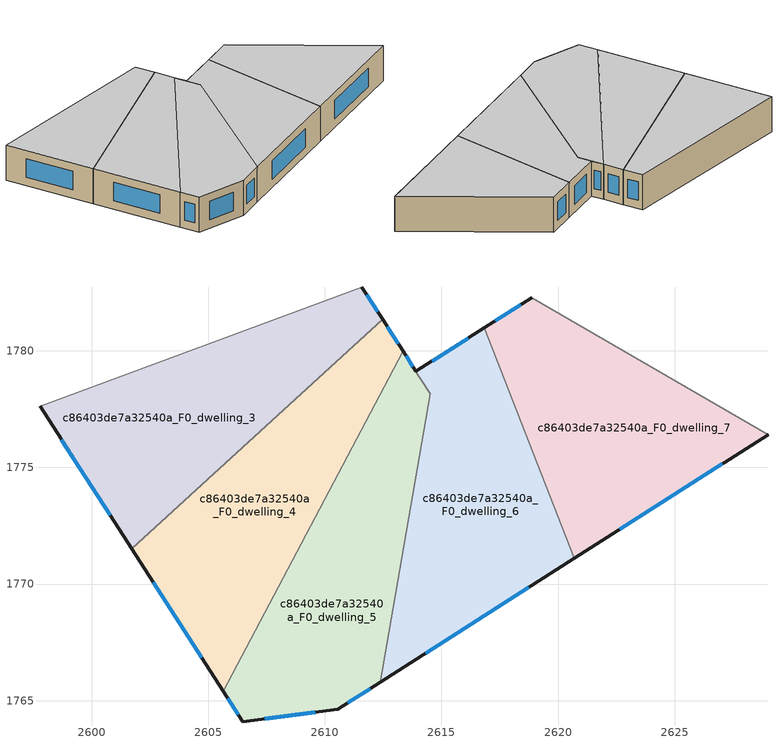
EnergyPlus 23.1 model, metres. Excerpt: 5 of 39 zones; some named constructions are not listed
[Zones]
c86403de7a32540a_F0_dwelling_3
 floor ground (EU_floor_Construction): 2611.59,1782.72 2612.47,1781.35 2601.72,1771.52 2597.79,1777.63 z0
 wall outside (EU_wall_Construction): 2612.47,1781.35 2611.59,1782.72 / 2597.79,1777.63 2601.72,1771.52 z0:3
 wall to c86403de7a32540a_F0_dwelling_4 (EU_wall_Construction): 2601.72,1771.52 2612.47,1781.35 z0:3
 wall to c86403de7a32540a_F0_dwelling_2 (EU_wall_Construction): 2611.59,1782.72 2597.79,1777.63 z0:3
 window (EU_Window_Construction): 2612.27,1781.67 2611.8,1782.4 / 2598.71,1776.2 2600.79,1772.95 z0.7:2.3
 ceiling to c86403de7a32540a_F1_dwelling_3 (EU_floor_Construction): 2612.47,1781.35 2611.59,1782.72 2597.79,1777.63 2601.72,1771.52 z3
c86403de7a32540a_F0_dwelling_4
 floor ground (EU_floor_Construction): 2612.47,1781.35 2613.35,1779.98 2605.64,1765.41 2601.72,1771.52 z0
 wall outside (EU_wall_Construction): 2613.35,1779.98 2612.47,1781.35 / 2601.72,1771.52 2605.64,1765.41 z0:3
 wall to c86403de7a32540a_F0_dwelling_5 (EU_wall_Construction): 2605.64,1765.41 2613.34,1779.96 z0:3
 wall to c86403de7a32540a_F0_dwelling_6 (EU_wall_Construction): 2613.35,1779.97 2613.35,1779.98 z0:3
 window (EU_Window_Construction): 2613.15,1780.3 2612.68,1781.03 / 2602.64,1770.08 2604.72,1766.84 z0.7:2.3
 ceiling to c86403de7a32540a_F1_dwelling_4 (EU_floor_Construction): 2605.64,1765.41 2613.35,1779.98 2612.47,1781.35 2601.72,1771.52 z3
c86403de7a32540a_F0_dwelling_5
 floor ground (EU_floor_Construction): 2613.34,1779.96 2614.53,1778.15 2612.37,1765.8 2610.55,1764.63 2606.48,1764.1 2605.64,1765.41 z0
 wall outside (EU_wall_Construction): 2605.64,1765.41 2606.48,1764.1 2610.55,1764.63 2612.37,1765.8 z0:3
 wall to c86403de7a32540a_F0_dwelling_6 (EU_wall_Construction): 2612.37,1765.8 2614.53,1778.15 2613.34,1779.96 z0:3
 window (EU_Window_Construction): 2610.98,1764.91 2611.95,1765.52 / 2607.43,1764.23 2609.59,1764.51 / 2605.84,1765.1 2606.28,1764.41 z0.7:2.3
 ceiling to c86403de7a32540a_F1_dwelling_5 (EU_floor_Construction): 2612.37,1765.8 2614.53,1778.15 2613.34,1779.96 2605.64,1765.41 2606.48,1764.1 2610.55,1764.63 z3
c86403de7a32540a_F0_dwelling_6
 floor ground (EU_floor_Construction): 2616.83,1780.98 2620.69,1771.1 2612.37,1765.8 2614.53,1778.15 2613.34,1779.96 2613.35,1779.98 2613.91,1779.12 z0
 wall outside (EU_wall_Construction): 2616.83,1780.98 2613.91,1779.12 2613.35,1779.98 / 2612.37,1765.8 2620.69,1771.1 z0:3
 wall to c86403de7a32540a_F0_dwelling_7 (EU_wall_Construction): 2620.69,1771.1 2616.83,1780.98 z0:3
 window (EU_Window_Construction): 2613.78,1779.32 2613.48,1779.78 / 2616.15,1780.54 2614.59,1779.56 / 2614.33,1767.04 2618.73,1769.85 z0.7:2.3
 ceiling to c86403de7a32540a_F1_dwelling_6 (EU_floor_Construction): 2620.69,1771.1 2616.83,1780.98 2613.91,1779.12 2613.35,1779.98 2613.34,1779.96 2614.53,1778.15 2612.37,1765.8 z3
c86403de7a32540a_F0_dwelling_7
 floor ground (EU_floor_Construction): 2629,1776.4 2620.69,1771.1 2616.83,1780.98 2618.87,1782.28 z0
 wall outside (EU_wall_Construction): 2618.87,1782.28 2616.83,1780.98 / 2620.69,1771.1 2629,1776.4 z0:3
 wall to c86403de7a32540a_F0_dwelling_8 (EU_wall_Construction): 2629,1776.4 2618.87,1782.28 z0:3
 window (EU_Window_Construction): 2618.39,1781.98 2617.31,1781.29 / 2622.64,1772.35 2627.05,1775.16 z0.7:2.3
 ceiling to c86403de7a32540a_F1_dwelling_7 (EU_floor_Construction): 2629,1776.4 2618.87,1782.28 2616.83,1780.98 2620.69,1771.1 z3
[SCHEDULE:FILE] Column Number=1; Rows to Skip at Top=0; Number of Hours of Data=8760; Column Separator=Comma; Interpolate to Timestep=No; Minutes per Item=60; Adjust Schedule for Daylight Savings=Yes
Name | File
EU_Step8_GainSchedule_c86403de7a32540a_F1_dwelling_8_f000 | ../../schedules/c86403de7a32540a/c86403de7a32540a_F1_dwelling_8_f000_gain.csv
EU_Step8_GainSchedule_c86403de7a32540a_F1_dwelling_9_f000 | ../../schedules/c86403de7a32540a/c86403de7a32540a_F1_dwelling_9_f000_gain.csv
EU_Step8_GainSchedule_c86403de7a32540a_F2_dwelling_0_f000 | ../../schedules/c86403de7a32540a/c86403de7a32540a_F2_dwelling_0_f000_gain.csv
EU_Step8_GainSchedule_c86403de7a32540a_F2_dwelling_1_f000 | ../../schedules/c86403de7a32540a/c86403de7a32540a_F2_dwelling_1_f000_gain.csv
EU_Step8_GainSchedule_c86403de7a32540a_F2_dwelling_2_f000 | ../../schedules/c86403de7a32540a/c86403de7a32540a_F2_dwelling_2_f000_gain.csv
EU_Step8_GainSchedule_c86403de7a32540a_F2_dwelling_3_f000 | ../../schedules/c86403de7a32540a/c86403de7a32540a_F2_dwelling_3_f000_gain.csv
EU_Step8_GainSchedule_c86403de7a32540a_F2_dwelling_4_f000 | ../../schedules/c86403de7a32540a/c86403de7a32540a_F2_dwelling_4_f000_gain.csv
EU_Step8_GainSchedule_c86403de7a32540a_F2_dwelling_5_f000 | ../../schedules/c86403de7a32540a/c86403de7a32540a_F2_dwelling_5_f000_gain.csv
EU_Step8_GainSchedule_c86403de7a32540a_F2_dwelling_6_f000 | ../../schedules/c86403de7a32540a/c86403de7a32540a_F2_dwelling_6_f000_gain.csv
EU_Step8_GainSchedule_c86403de7a32540a_F2_dwelling_7_f000 | ../../schedules/c86403de7a32540a/c86403de7a32540a_F2_dwelling_7_f000_gain.csv
EU_Step8_GainSchedule_c86403de7a32540a_F2_dwelling_8_f000 | ../../schedules/c86403de7a32540a/c86403de7a32540a_F2_dwelling_8_f000_gain.csv
EU_Step8_GainSchedule_c86403de7a32540a_F2_dwelling_9_f000 | ../../schedules/c86403de7a32540a/c86403de7a32540a_F2_dwelling_9_f000_gain.csv
